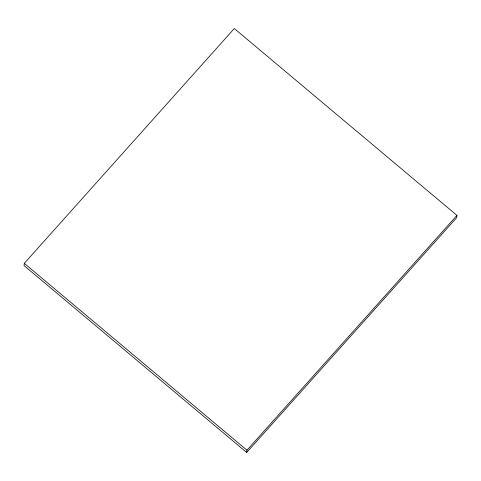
<?xml version="1.0" encoding="UTF-8"?>
<svg xmlns="http://www.w3.org/2000/svg" width="481" height="481" viewBox="0 0 481 481"><rect width="100%" height="100%" fill="white"/><g stroke="black" fill="none" stroke-linecap="round" stroke-linejoin="round"><path stroke-width="0.72" d="M24.303 263.354L24.05 265.608L246.699 452.459L456.697 217.646L456.95 215.392L234.301 28.541L24.303 263.354L246.951 450.198L246.699 452.459M246.951 450.198L456.95 215.392"/></g></svg>
